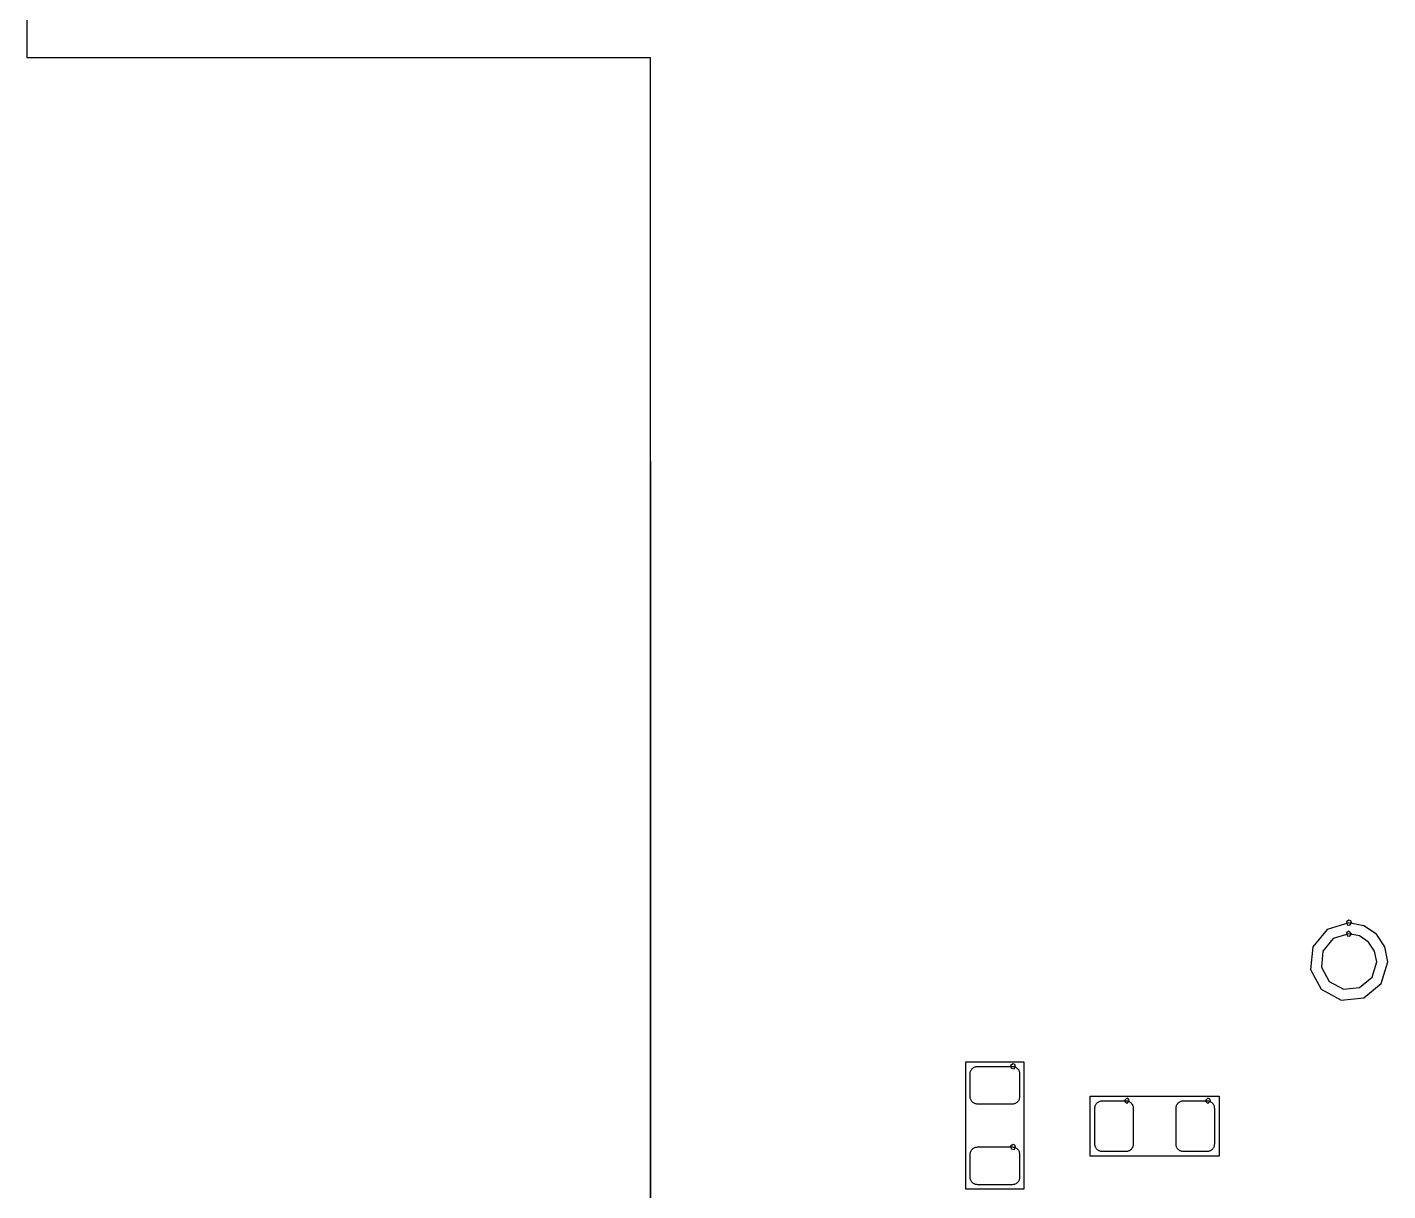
# Model space of a CAD drawing. Extents: x 114 to 258, y 8 to 198.
# Drawn here: x 113.5 to 165.9, y 57.2 to 102 of the extents above; entities that cross this region are included whole.
import ezdxf

# ---------------------------------------------------------------- set-up
doc = ezdxf.new("R2010")
doc.units = 0

msp = doc.modelspace()

# ---------------------------------------------------------------- linework, layer by layer
at = {"layer": 'Layer 1', "color": 7}
for points in [[(113.54816, 100.80986), (113.54816, 187.80994)], [(134.54888, 100.80986), (113.54816, 100.80986)], [(136.54786, 100.80986), (134.54888, 100.80986)], [(137.54862, 100.80986), (136.54786, 100.80986)], [(137.54862, 47.30984), (137.54862, 100.80986)], [(137.54862, 85.30824), (137.54862, 47.30984)], [(164.426392, 67.631034), (164.334004, 67.569302), (164.355681, 67.460323), (164.46466, 67.438646), (164.526392, 67.531034), (164.497103, 67.601745), (164.426392, 67.631034), (164.426392, 67.631034)], [(163.59124, 67.27932), (163.04006, 66.60622)], [(164.42436, 67.53332), (163.59124, 67.27932)], [(164.42436, 67.1066), (163.82746, 66.92626)], [(164.426392, 67.206092), (164.334004, 67.14436), (164.355681, 67.035381), (164.46466, 67.013704), (164.526392, 67.106092), (164.426392, 67.206092), (164.426392, 67.206092)], [(164.9984, 67.41902), (164.42436, 67.53332)], [(164.83584, 67.02532), (164.42436, 67.1066)], [(165.48608, 67.0939), (164.9984, 67.41902)], [(165.8112, 66.60622), (165.48608, 67.0939)], [(163.04006, 66.60622), (162.9537, 65.74008)], [(163.82746, 66.92626), (163.43122, 66.44366)], [(165.18636, 66.79164), (164.83584, 67.02532)], [(165.4175, 66.44366), (165.18636, 66.79164)], [(165.9255, 66.03218), (165.8112, 66.60622)], [(163.43122, 66.44366), (163.37026, 65.8239)], [(165.31844, 65.43528), (165.50132, 66.03218)], [(165.50132, 66.03218), (165.4175, 66.44366)], [(165.6715, 65.19906), (165.9255, 66.03218)], [(162.9537, 65.74008), (163.36518, 64.973)], [(163.37026, 65.8239), (163.6649, 65.27272)], [(163.36518, 64.973), (164.13226, 64.56152)], [(163.6649, 65.27272), (164.21608, 64.97808)], [(164.21608, 64.97808), (164.83584, 65.03904)], [(164.83584, 65.03904), (165.31844, 65.43528)], [(164.9984, 64.64534), (165.6715, 65.19906)], [(164.13226, 64.56152), (164.9984, 64.64534)], [(149.67712, 57.28442), (149.67712, 62.18408)], [(149.67712, 62.18408), (151.9174, 62.18408)], [(149.85492, 61.78276), (149.86254, 61.8107)], [(149.86254, 61.8107), (149.87016, 61.8361)], [(149.87016, 61.8361), (149.88286, 61.85896)], [(149.88286, 61.85896), (149.8981, 61.88436)], [(149.8981, 61.88436), (149.91334, 61.90468)], [(149.91334, 61.90468), (149.93112, 61.925)], [(149.93112, 61.925), (149.95144, 61.94532)], [(149.95144, 61.94532), (149.9743, 61.96056)], [(149.9743, 61.96056), (149.99716, 61.97326)], [(149.99716, 61.97326), (150.02256, 61.98596)], [(150.02256, 61.98596), (150.04796, 61.99612)], [(150.04796, 61.99612), (150.07336, 62.0012)], [(150.07336, 62.0012), (150.1013, 62.00628)], [(150.1013, 62.00628), (150.12924, 62.00628)], [(150.12924, 62.00628), (151.47036, 62.00628)], [(151.499824, 62.10501), (151.407436, 62.043278), (151.429113, 61.934299), (151.538092, 61.912622), (151.599824, 62.00501), (151.570535, 62.075721), (151.499824, 62.10501), (151.499824, 62.10501)], [(151.47036, 62.00628), (151.4983, 62.00628)], [(151.4983, 62.00628), (151.52624, 62.0012)], [(151.52624, 62.0012), (151.55164, 61.99612)], [(151.55164, 61.99612), (151.57704, 61.98596)], [(151.57704, 61.98596), (151.60244, 61.97326)], [(151.60244, 61.97326), (151.6253, 61.96056)], [(151.6253, 61.96056), (151.64816, 61.94532)], [(151.64816, 61.94532), (151.66848, 61.925)], [(151.66848, 61.925), (151.68626, 61.90468)], [(151.68626, 61.90468), (151.70404, 61.88436)], [(151.70404, 61.88436), (151.71674, 61.85896)], [(151.71674, 61.85896), (151.72944, 61.8361)], [(151.72944, 61.8361), (151.73706, 61.8107)], [(151.73706, 61.8107), (151.74468, 61.78276)], [(151.9174, 62.18408), (151.9174, 57.28442)], [(149.84984, 61.72942), (149.85238, 61.75482)], [(149.84984, 60.83534), (149.84984, 61.72942)], [(149.85238, 61.75482), (149.85492, 61.78276)], [(151.74468, 61.78276), (151.74976, 61.75482)], [(151.74976, 61.75482), (151.74976, 61.72942)], [(151.74976, 61.72942), (151.74976, 60.83534)], [(149.85238, 60.80994), (149.84984, 60.83534)], [(149.85492, 60.782), (149.85238, 60.80994)], [(149.86254, 60.75406), (149.85492, 60.782)], [(151.74468, 60.782), (151.73706, 60.75406)], [(151.74976, 60.80994), (151.74468, 60.782)], [(151.74976, 60.83534), (151.74976, 60.80994)], [(154.46756, 60.8582), (159.42818, 60.8582)], [(154.46756, 58.5595), (154.46756, 60.8582)], [(155.875228, 60.779892), (155.775228, 60.679892), (155.875228, 60.579892), (155.975228, 60.679892), (155.945939, 60.750603), (155.875228, 60.779892), (155.875228, 60.779892)], [(159.00019, 60.779892), (158.90019, 60.679892), (159.00019, 60.579892), (159.10019, 60.679892), (159.070901, 60.750603), (159.00019, 60.779892), (159.00019, 60.779892)], [(159.42818, 60.8582), (159.42818, 58.5595)], [(149.87016, 60.72866), (149.86254, 60.75406)], [(149.88286, 60.7058), (149.87016, 60.72866)], [(149.8981, 60.6804), (149.88286, 60.7058)], [(149.91334, 60.66008), (149.8981, 60.6804)], [(149.93112, 60.63976), (149.91334, 60.66008)], [(149.95144, 60.61944), (149.93112, 60.63976)], [(149.9743, 60.6042), (149.95144, 60.61944)], [(149.99716, 60.5915), (149.9743, 60.6042)], [(150.02256, 60.5788), (149.99716, 60.5915)], [(150.04796, 60.56864), (150.02256, 60.5788)], [(150.07336, 60.56356), (150.04796, 60.56864)], [(150.1013, 60.55848), (150.07336, 60.56356)], [(150.12924, 60.55848), (150.1013, 60.55848)], [(151.47036, 60.55848), (150.12924, 60.55848)], [(151.4983, 60.55848), (151.47036, 60.55848)], [(151.52624, 60.56356), (151.4983, 60.55848)], [(151.55164, 60.56864), (151.52624, 60.56356)], [(151.57704, 60.5788), (151.55164, 60.56864)], [(151.60244, 60.5915), (151.57704, 60.5788)], [(151.6253, 60.6042), (151.60244, 60.5915)], [(151.64816, 60.61944), (151.6253, 60.6042)], [(151.66848, 60.63976), (151.64816, 60.61944)], [(151.68626, 60.66008), (151.66848, 60.63976)], [(151.70404, 60.6804), (151.68626, 60.66008)], [(151.71674, 60.7058), (151.70404, 60.6804)], [(151.72944, 60.72866), (151.71674, 60.7058)], [(151.73706, 60.75406), (151.72944, 60.72866)], [(154.65044, 60.43148), (154.65552, 60.45942)], [(154.65044, 60.40354), (154.65044, 60.43148)], [(154.65044, 59.01162), (154.65044, 60.40354)], [(154.65552, 60.45942), (154.66314, 60.48482)], [(154.66314, 60.48482), (154.67076, 60.51022)], [(154.67076, 60.51022), (154.68346, 60.53562)], [(154.68346, 60.53562), (154.69616, 60.55848)], [(154.69616, 60.55848), (154.71394, 60.58134)], [(154.71394, 60.58134), (154.73172, 60.60166)], [(154.73172, 60.60166), (154.75204, 60.61944)], [(154.75204, 60.61944), (154.7749, 60.63468)], [(154.7749, 60.63468), (154.79776, 60.64992)], [(154.79776, 60.64992), (154.82316, 60.66008)], [(154.82316, 60.66008), (154.84856, 60.67024)], [(154.84856, 60.67024), (154.87396, 60.67786)], [(154.87396, 60.67786), (154.9019, 60.6804)], [(154.9019, 60.6804), (154.9273, 60.68294)], [(154.9273, 60.68294), (155.84678, 60.68294)], [(155.84678, 60.68294), (155.87472, 60.6804)], [(155.87472, 60.6804), (155.90012, 60.67786)], [(155.90012, 60.67786), (155.92806, 60.67024)], [(155.92806, 60.67024), (155.95346, 60.66008)], [(155.95346, 60.66008), (155.97886, 60.64992)], [(155.97886, 60.64992), (156.00172, 60.63468)], [(156.00172, 60.63468), (156.02458, 60.61944)], [(156.02458, 60.61944), (156.04236, 60.60166)], [(156.04236, 60.60166), (156.06268, 60.58134)], [(156.06268, 60.58134), (156.07792, 60.55848)], [(156.07792, 60.55848), (156.09316, 60.53562)], [(156.09316, 60.53562), (156.10332, 60.51022)], [(156.10332, 60.51022), (156.11348, 60.48482)], [(156.11348, 60.48482), (156.11856, 60.45942)], [(156.11856, 60.45942), (156.12364, 60.43148)], [(156.12364, 60.43148), (156.12618, 60.40354)], [(156.12618, 60.40354), (156.12618, 59.01162)], [(157.77464, 60.40354), (157.77718, 60.43148)], [(157.77464, 59.01162), (157.77464, 60.40354)], [(157.77718, 60.43148), (157.77972, 60.45942)], [(157.77972, 60.45942), (157.78734, 60.48482)], [(157.78734, 60.48482), (157.7975, 60.51022)], [(157.7975, 60.51022), (157.80766, 60.53562)], [(157.80766, 60.53562), (157.8229, 60.55848)], [(157.8229, 60.55848), (157.83814, 60.58134)], [(157.83814, 60.58134), (157.85592, 60.60166)], [(157.85592, 60.60166), (157.87624, 60.61944)], [(157.87624, 60.61944), (157.8991, 60.63468)], [(157.8991, 60.63468), (157.92196, 60.64992)], [(157.92196, 60.64992), (157.94736, 60.66008)], [(157.94736, 60.66008), (157.97276, 60.67024)], [(157.97276, 60.67024), (157.99816, 60.67786)], [(157.99816, 60.67786), (158.0261, 60.6804)], [(158.0261, 60.6804), (158.05404, 60.68294)], [(158.05404, 60.68294), (158.97098, 60.68294)], [(158.97098, 60.68294), (158.99892, 60.6804)], [(158.99892, 60.6804), (159.02686, 60.67786)], [(159.02686, 60.67786), (159.05226, 60.67024)], [(159.05226, 60.67024), (159.07766, 60.66008)], [(159.07766, 60.66008), (159.10306, 60.64992)], [(159.10306, 60.64992), (159.12592, 60.63468)], [(159.12592, 60.63468), (159.14878, 60.61944)], [(159.14878, 60.61944), (159.1691, 60.60166)], [(159.1691, 60.60166), (159.18688, 60.58134)], [(159.18688, 60.58134), (159.20212, 60.55848)], [(159.20212, 60.55848), (159.21736, 60.53562)], [(159.21736, 60.53562), (159.23006, 60.51022)], [(159.23006, 60.51022), (159.23768, 60.48482)], [(159.23768, 60.48482), (159.2453, 60.45942)], [(159.2453, 60.45942), (159.24784, 60.43148)], [(159.24784, 60.43148), (159.25038, 60.40354)], [(159.25038, 60.40354), (159.25038, 59.01162)], [(149.85238, 58.65602), (149.85492, 58.68396)], [(149.85492, 58.68396), (149.86254, 58.70936)], [(149.86254, 58.70936), (149.87016, 58.73476)], [(149.87016, 58.73476), (149.88286, 58.76016)], [(149.88286, 58.76016), (149.8981, 58.78302)], [(149.8981, 58.78302), (149.91334, 58.80588)], [(149.91334, 58.80588), (149.93112, 58.8262)], [(149.93112, 58.8262), (149.95144, 58.84398)], [(149.95144, 58.84398), (149.9743, 58.85922)], [(149.9743, 58.85922), (149.99716, 58.87446)], [(149.99716, 58.87446), (150.02256, 58.88716)], [(150.02256, 58.88716), (150.04796, 58.89478)], [(150.04796, 58.89478), (150.07336, 58.9024)], [(150.07336, 58.9024), (150.1013, 58.90494)], [(150.1013, 58.90494), (150.12924, 58.90748)], [(150.12924, 58.90748), (151.47036, 58.90748)], [(151.499824, 59.00494), (151.407436, 58.943208), (151.429113, 58.834229), (151.538092, 58.812552), (151.599824, 58.90494), (151.570535, 58.975651), (151.499824, 59.00494), (151.499824, 59.00494)], [(151.47036, 58.90748), (151.4983, 58.90494)], [(151.4983, 58.90494), (151.52624, 58.9024)], [(151.52624, 58.9024), (151.55164, 58.89478)], [(151.55164, 58.89478), (151.57704, 58.88716)], [(151.57704, 58.88716), (151.60244, 58.87446)], [(151.60244, 58.87446), (151.6253, 58.85922)], [(151.6253, 58.85922), (151.64816, 58.84398)], [(151.64816, 58.84398), (151.66848, 58.8262)], [(151.66848, 58.8262), (151.68626, 58.80588)], [(151.68626, 58.80588), (151.70404, 58.78302)], [(151.70404, 58.78302), (151.71674, 58.76016)], [(151.71674, 58.76016), (151.72944, 58.73476)], [(151.72944, 58.73476), (151.73706, 58.70936)], [(151.73706, 58.70936), (151.74468, 58.68396)], [(151.74468, 58.68396), (151.74976, 58.65602)], [(154.65044, 58.98368), (154.65044, 59.01162)], [(154.65552, 58.95574), (154.65044, 58.98368)], [(154.66314, 58.93034), (154.65552, 58.95574)], [(154.67076, 58.90494), (154.66314, 58.93034)], [(154.68346, 58.87954), (154.67076, 58.90494)], [(154.69616, 58.85668), (154.68346, 58.87954)], [(154.71394, 58.83382), (154.69616, 58.85668)], [(154.73172, 58.8135), (154.71394, 58.83382)], [(154.75204, 58.79572), (154.73172, 58.8135)], [(154.7749, 58.78048), (154.75204, 58.79572)], [(154.79776, 58.76524), (154.7749, 58.78048)], [(154.82316, 58.75254), (154.79776, 58.76524)], [(154.84856, 58.74492), (154.82316, 58.75254)], [(154.87396, 58.7373), (154.84856, 58.74492)], [(154.9019, 58.73476), (154.87396, 58.7373)], [(154.9273, 58.73222), (154.9019, 58.73476)], [(155.84678, 58.73222), (154.9273, 58.73222)], [(155.87472, 58.73476), (155.84678, 58.73222)], [(155.90012, 58.7373), (155.87472, 58.73476)], [(155.92806, 58.74492), (155.90012, 58.7373)], [(155.95346, 58.75254), (155.92806, 58.74492)], [(155.97886, 58.76524), (155.95346, 58.75254)], [(156.00172, 58.78048), (155.97886, 58.76524)], [(156.02458, 58.79572), (156.00172, 58.78048)], [(156.04236, 58.8135), (156.02458, 58.79572)], [(156.06268, 58.83382), (156.04236, 58.8135)], [(156.07792, 58.85668), (156.06268, 58.83382)], [(156.09316, 58.87954), (156.07792, 58.85668)], [(156.10332, 58.90494), (156.09316, 58.87954)], [(156.11348, 58.93034), (156.10332, 58.90494)], [(156.11856, 58.95574), (156.11348, 58.93034)], [(156.12364, 58.98368), (156.11856, 58.95574)], [(156.12618, 59.01162), (156.12364, 58.98368)], [(157.77718, 58.98368), (157.77464, 59.01162)], [(157.77972, 58.95574), (157.77718, 58.98368)], [(157.78734, 58.93034), (157.77972, 58.95574)], [(157.7975, 58.90494), (157.78734, 58.93034)], [(157.80766, 58.87954), (157.7975, 58.90494)], [(157.8229, 58.85668), (157.80766, 58.87954)], [(157.83814, 58.83382), (157.8229, 58.85668)], [(157.85592, 58.8135), (157.83814, 58.83382)], [(157.87624, 58.79572), (157.85592, 58.8135)], [(157.8991, 58.78048), (157.87624, 58.79572)], [(157.92196, 58.76524), (157.8991, 58.78048)], [(157.94736, 58.75254), (157.92196, 58.76524)], [(157.97276, 58.74492), (157.94736, 58.75254)], [(157.99816, 58.7373), (157.97276, 58.74492)], [(158.0261, 58.73476), (157.99816, 58.7373)], [(158.05404, 58.73222), (158.0261, 58.73476)], [(158.97098, 58.73222), (158.05404, 58.73222)], [(158.99892, 58.73476), (158.97098, 58.73222)], [(159.02686, 58.7373), (158.99892, 58.73476)], [(159.05226, 58.74492), (159.02686, 58.7373)], [(159.07766, 58.75254), (159.05226, 58.74492)], [(159.10306, 58.76524), (159.07766, 58.75254)], [(159.12592, 58.78048), (159.10306, 58.76524)], [(159.14878, 58.79572), (159.12592, 58.78048)], [(159.1691, 58.8135), (159.14878, 58.79572)], [(159.18688, 58.83382), (159.1691, 58.8135)], [(159.20212, 58.85668), (159.18688, 58.83382)], [(159.21736, 58.87954), (159.20212, 58.85668)], [(159.23006, 58.90494), (159.21736, 58.87954)], [(159.23768, 58.93034), (159.23006, 58.90494)], [(159.2453, 58.95574), (159.23768, 58.93034)], [(159.24784, 58.98368), (159.2453, 58.95574)], [(159.25038, 59.01162), (159.24784, 58.98368)], [(149.84984, 58.62808), (149.85238, 58.65602)], [(149.84984, 57.73654), (149.84984, 58.62808)], [(151.74976, 58.65602), (151.74976, 58.62808)], [(151.74976, 58.62808), (151.74976, 57.73654)], [(159.42818, 58.5595), (154.46756, 58.5595)], [(149.85238, 57.7086), (149.84984, 57.73654)], [(149.85492, 57.68066), (149.85238, 57.7086)], [(149.86254, 57.65526), (149.85492, 57.68066)], [(149.87016, 57.62986), (149.86254, 57.65526)], [(149.88286, 57.60446), (149.87016, 57.62986)], [(151.72944, 57.62986), (151.71674, 57.60446)], [(151.73706, 57.65526), (151.72944, 57.62986)], [(151.74468, 57.68066), (151.73706, 57.65526)], [(151.74976, 57.7086), (151.74468, 57.68066)], [(151.74976, 57.73654), (151.74976, 57.7086)], [(151.9174, 57.28442), (149.67712, 57.28442)], [(149.8981, 57.5816), (149.88286, 57.60446)], [(149.91334, 57.55874), (149.8981, 57.5816)], [(149.93112, 57.53842), (149.91334, 57.55874)], [(149.95144, 57.52064), (149.93112, 57.53842)], [(149.9743, 57.5054), (149.95144, 57.52064)], [(149.99716, 57.49016), (149.9743, 57.5054)], [(150.02256, 57.47746), (149.99716, 57.49016)], [(150.04796, 57.46984), (150.02256, 57.47746)], [(150.07336, 57.46222), (150.04796, 57.46984)], [(150.1013, 57.45968), (150.07336, 57.46222)], [(150.12924, 57.45714), (150.1013, 57.45968)], [(151.47036, 57.45714), (150.12924, 57.45714)], [(151.4983, 57.45968), (151.47036, 57.45714)], [(151.52624, 57.46222), (151.4983, 57.45968)], [(151.55164, 57.46984), (151.52624, 57.46222)], [(151.57704, 57.47746), (151.55164, 57.46984)], [(151.60244, 57.49016), (151.57704, 57.47746)], [(151.6253, 57.5054), (151.60244, 57.49016)], [(151.64816, 57.52064), (151.6253, 57.5054)], [(151.66848, 57.53842), (151.64816, 57.52064)], [(151.68626, 57.55874), (151.66848, 57.53842)], [(151.70404, 57.5816), (151.68626, 57.55874)], [(151.71674, 57.60446), (151.70404, 57.5816)]]:
    msp.add_lwpolyline(points, dxfattribs=at)

doc.saveas('drawing.dxf')
